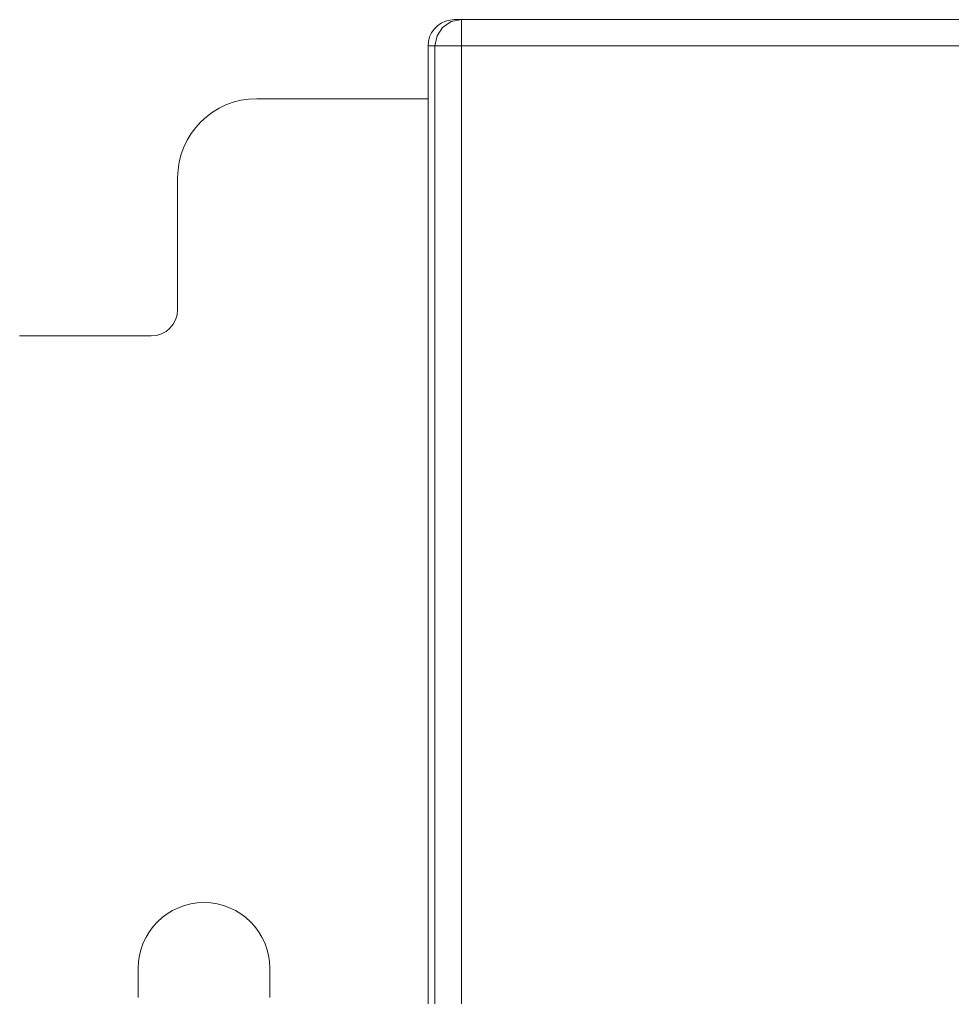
# Model space of a CAD drawing. Header units: millimetres. Extents: x 33157 to 59611, y -29750 to 1750.
# Drawn here: x 54837.71 to 54873.11, y -3088.31 to -3051.2 of the extents above; entities that cross this region are included whole.
import ezdxf

# ---------------------------------------------------------------- set-up
doc = ezdxf.new("R2010")
doc.units = ezdxf.units.MM
doc.layers.add('layer 1', color=7, linetype='Continuous', lineweight=18)
doc.layers.add('ZUOCEGUDINGEDXF_CONTINUOUS_LINE', color=7, linetype='Continuous', lineweight=18)

msp = doc.modelspace()

# ---------------------------------------------------------------- linework, layer by layer
at = {"layer": 'layer 1', "lineweight": 9}
for p, q in [((54854.474, -3051.201), (54854.474, -3217.212)), ((54853.209, -3052.201), (54853.209, -3216.211)), ((54853.473, -3052.201), (54853.473, -3216.211))]:
    msp.add_line(p, q, dxfattribs=at)
for points, knots in [([(54854.21, -3051.201), (54854.21, -3051.201), (54854.035, -3051.218), (54854.035, -3051.218), (54854.035, -3051.218), (54853.868, -3051.262), (54853.868, -3051.262), (54853.868, -3051.262), (54853.71, -3051.341), (54853.71, -3051.341), (54853.71, -3051.341), (54853.569, -3051.438), (54853.569, -3051.438), (54853.569, -3051.438), (54853.438, -3051.561), (54853.438, -3051.561), (54853.438, -3051.561), (54853.341, -3051.701), (54853.341, -3051.701), (54853.341, -3051.701), (54853.271, -3051.859), (54853.271, -3051.859), (54853.271, -3051.859), (54853.227, -3052.034), (54853.227, -3052.034), (54853.227, -3052.034), (54853.209, -3052.201), (54853.209, -3052.201)], [0, 0, 0, 0, 144948.303664, 144948.303664, 144948.303664, 289896.607328, 289896.607328, 289896.607328, 434844.910992, 434844.910992, 434844.910992, 579793.214656, 579793.214656, 579793.214656, 724741.51832, 724741.51832, 724741.51832, 869689.821985, 869689.821985, 869689.821985, 1014638.125649, 1014638.125649, 1014638.125649, 1159586.429313, 1159586.429313, 1159586.429313, 1304534.732977, 1304534.732977, 1304534.732977, 1304534.732977]), ([(54854.474, -3051.201), (54854.474, -3051.201), (54854.087, -3051.28), (54854.087, -3051.28), (54854.087, -3051.28), (54853.762, -3051.499), (54853.762, -3051.499), (54853.762, -3051.499), (54853.552, -3051.824), (54853.552, -3051.824), (54853.552, -3051.824), (54853.473, -3052.201), (54853.473, -3052.201)], [0, 0, 0, 0, 156207.628864, 156207.628864, 156207.628864, 312415.257729, 312415.257729, 312415.257729, 468622.886593, 468622.886593, 468622.886593, 624830.515457, 624830.515457, 624830.515457, 624830.515457])]:
    msp.add_open_spline(points, degree=3, knots=knots, dxfattribs=at)
for points in [[(54854.21, -3051.201), (54854.21, -3051.201), (55050.209, -3051.201), (55050.209, -3051.201)], [(54853.209, -3052.201), (54853.209, -3052.201), (54878.79, -3052.201), (54878.79, -3052.201)]]:
    msp.add_open_spline(points, degree=3, dxfattribs=at)
at = {"layer": 'ZUOCEGUDINGEDXF_CONTINUOUS_LINE', "color": 7, "linetype": 'Continuous'}
for p, q in [((54853.208, -3054.204), (54846.708, -3054.204)), ((54843.708, -3057.204), (54843.708, -3062.204)), ((54837.708, -3063.204), (54842.708, -3063.204)), ((54842.208, -3088.305), (54842.208, -3087.204)), ((54847.208, -3087.204), (54847.208, -3088.305))]:
    msp.add_line(p, q, dxfattribs=at)
for centre, radius, start, end in [((54846.708, -3057.204), 3, 90, 180), ((54842.708, -3062.204), 1, 270, 0), ((54844.708, -3087.204), 2.5, 0, 180)]:
    msp.add_arc(centre, radius, start, end, dxfattribs=at)

doc.saveas('drawing.dxf')
